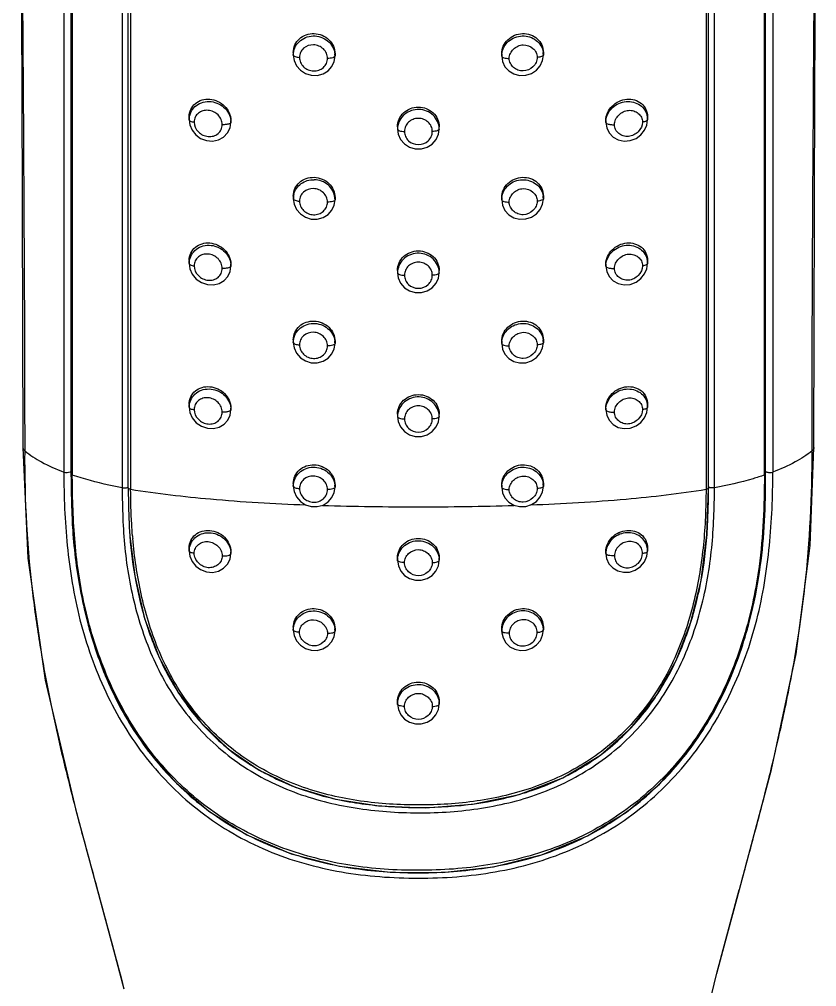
# Model space of a CAD drawing. Extents: x 300 to 2828, y 64 to 1916.
# Drawn here: x 1766.9 to 1824.3, y 1011.4 to 1080.9 of the extents above; entities that cross this region are included whole.
import ezdxf

# ---------------------------------------------------------------- set-up
doc = ezdxf.new("R2010")
doc.units = 0
doc.header["$LTSCALE"] = 10
doc.header["$MEASUREMENT"] = 0
doc.layers.add('DEF_LAYER_ASSEM_MEMBER', color=7, linetype='CONTINUOUS')

msp = doc.modelspace()

# ---------------------------------------------------------------- linework, layer by layer
at = {"layer": 'DEF_LAYER_ASSEM_MEMBER', "color": 7, "linetype": 'Continuous'}
for p, q in [((1770.641, 1048.031), (1770.641, 1132.409)), ((1820.641, 1048.122), (1820.641, 1132.193)), ((1774.759, 1047.203), (1774.759, 1129.128)), ((1774.316, 1127.71), (1774.315, 1047.239)), ((1770.729, 1119.593), (1770.729, 1048.153)), ((1820.553, 1048.153), (1820.553, 1119.593)), ((1816.524, 1047.175), (1816.524, 1118.664)), ((1816.968, 1047.239), (1816.967, 1118.679)), ((1786.641, 1078.563), (1786.641, 1078.372)), ((1789.641, 1078.458), (1789.641, 1078.302)), ((1801.641, 1078.295), (1801.641, 1078.458)), ((1804.641, 1078.563), (1804.641, 1078.372)), ((1779.141, 1073.926), (1779.141, 1073.712)), ((1812.141, 1073.926), (1812.141, 1073.712)), ((1779.139, 1073.712), (1779.139, 1073.712)), ((1779.139, 1073.712), (1779.192, 1073.339)), ((1782.141, 1073.657), (1782.141, 1073.53)), ((1794.141, 1073.217), (1794.141, 1073.044)), ((1797.141, 1073.037), (1797.141, 1073.217)), ((1809.141, 1073.521), (1809.141, 1073.657)), ((1812.09, 1073.338), (1812.143, 1073.712)), ((1812.143, 1073.712), (1812.143, 1073.712)), ((1786.641, 1068.223), (1786.641, 1068.032)), ((1804.641, 1068.223), (1804.641, 1068.032)), ((1789.641, 1068.118), (1789.641, 1067.962)), ((1801.641, 1067.955), (1801.641, 1068.118)), ((1779.139, 1063.372), (1779.139, 1063.372)), ((1779.139, 1063.372), (1779.195, 1062.989)), ((1779.141, 1063.586), (1779.141, 1063.372)), ((1782.141, 1063.317), (1782.141, 1063.191)), ((1809.141, 1063.182), (1809.141, 1063.317)), ((1812.09, 1062.998), (1812.143, 1063.372)), ((1812.141, 1063.586), (1812.141, 1063.372)), ((1812.143, 1063.372), (1812.143, 1063.372)), ((1794.141, 1062.877), (1794.141, 1062.704)), ((1797.141, 1062.697), (1797.141, 1062.877)), ((1786.641, 1057.883), (1786.641, 1057.693)), ((1789.641, 1057.778), (1789.641, 1057.622)), ((1801.641, 1057.616), (1801.641, 1057.778)), ((1804.641, 1057.883), (1804.641, 1057.693)), ((1779.139, 1053.032), (1779.139, 1053.032)), ((1779.139, 1053.032), (1779.195, 1052.649)), ((1779.141, 1053.246), (1779.141, 1053.032)), ((1782.141, 1052.978), (1782.141, 1052.851)), ((1809.141, 1052.842), (1809.141, 1052.978)), ((1812.09, 1052.658), (1812.143, 1053.032)), ((1812.141, 1053.246), (1812.141, 1053.032)), ((1812.143, 1053.032), (1812.143, 1053.032)), ((1794.141, 1052.537), (1794.141, 1052.364)), ((1797.141, 1052.357), (1797.141, 1052.537)), ((1767.172, 1050.127), (1767.172, 1050.126)), ((1823.841, 1043.085), (1824.111, 1050.127)), ((1824.111, 1050.127), (1824.111, 1050.126)), ((1770.642, 1048.226), (1770.642, 1048.153)), ((1770.642, 1048.153), (1770.643, 1048.03)), ((1770.731, 1048.034), (1770.73, 1048.153)), ((1820.553, 1048.153), (1820.553, 1048.125)), ((1820.641, 1048.153), (1820.641, 1048.224)), ((1820.641, 1048.122), (1820.641, 1048.153)), ((1786.641, 1047.543), (1786.641, 1047.353)), ((1789.641, 1047.439), (1789.641, 1047.283)), ((1801.641, 1047.276), (1801.641, 1047.439)), ((1804.641, 1047.543), (1804.641, 1047.353)), ((1774.76, 1047.225), (1774.76, 1047.203)), ((1774.76, 1047.203), (1774.76, 1047.127)), ((1816.419, 1043.847), (1816.524, 1047.175)), ((1816.523, 1047.225), (1816.523, 1047.176)), ((1816.524, 1047.126), (1816.524, 1047.175)), ((1815.998, 1040.568), (1816.419, 1043.847)), ((1774.869, 1043.775), (1775.224, 1040.902)), ((1779.139, 1042.692), (1779.139, 1042.692)), ((1779.139, 1042.692), (1779.192, 1042.32)), ((1779.141, 1042.906), (1779.141, 1042.692)), ((1782.141, 1042.638), (1782.141, 1042.511)), ((1809.141, 1042.511), (1809.141, 1042.638)), ((1812.088, 1042.311), (1812.143, 1042.692)), ((1812.141, 1042.906), (1812.141, 1042.692)), ((1812.143, 1042.692), (1812.143, 1042.692)), ((1794.141, 1042.197), (1794.141, 1042.024)), ((1797.141, 1042.197), (1797.141, 1042.024)), ((1786.641, 1037.203), (1786.641, 1037.013)), ((1789.641, 1037.099), (1789.641, 1036.943)), ((1801.641, 1036.943), (1801.641, 1037.099)), ((1801.641, 1036.943), (1801.647, 1036.815)), ((1804.641, 1037.203), (1804.641, 1037.013)), ((1794.141, 1031.857), (1794.141, 1031.684)), ((1797.141, 1031.857), (1797.141, 1031.684)), ((1817.719, 1014.535), (1818.751, 1018.337)), ((1818.752, 1018.337), (1818.753, 1018.341)), ((1773.702, 1014.012), (1774.432, 1011.206)), ((1817.133, 1012.309), (1817.719, 1014.535)), ((1816.928, 1011.533), (1817.129, 1012.311))]:
    msp.add_line(p, q, dxfattribs=at)
at = {"layer": 'DEF_LAYER_ASSEM_MEMBER', "color": 9, "linetype": 'Continuous'}
for p, q in [((1770.118, 1119.813), (1770.118, 1048.373)), ((1821.165, 1119.813), (1821.165, 1048.373)), ((1774.931, 1118.571), (1774.931, 1047.132)), ((1816.352, 1118.571), (1816.352, 1047.132)), ((1767.303, 1050.126), (1767.303, 1049.903)), ((1823.979, 1049.903), (1823.98, 1050.125)), ((1771.735, 1021.269), (1771.855, 1020.827)), ((1818.749, 1018.342), (1818.921, 1018.974)), ((1817.129, 1012.311), (1818.74, 1018.31)), ((1818.74, 1018.31), (1818.749, 1018.342)), ((1818.74, 1018.31), (1818.752, 1018.337))]:
    msp.add_line(p, q, dxfattribs=at)
at = {"layer": 'DEF_LAYER_ASSEM_MEMBER', "color": 7, "linetype": 'Continuous'}
for points in [[(1766.917, 1121.752), (1766.969, 1100.022), (1767.09, 1075.972), (1767.172, 1050.126)], [(1824.111, 1050.126), (1824.193, 1075.979), (1824.314, 1100.026)], [(1786.64, 1078.372), (1786.697, 1077.983), (1786.87, 1077.603), (1787.15, 1077.277), (1787.516, 1077.041), (1787.933, 1076.913), (1788.365, 1076.905), (1788.778, 1077.017), (1789.141, 1077.238), (1789.417, 1077.549), (1789.586, 1077.917), (1789.641, 1078.303)], [(1801.641, 1078.295), (1801.701, 1077.902), (1801.875, 1077.534), (1802.155, 1077.227), (1802.519, 1077.011), (1802.934, 1076.903), (1803.367, 1076.916), (1803.78, 1077.047), (1804.139, 1077.282), (1804.413, 1077.603), (1804.584, 1077.978), (1804.643, 1078.372)], [(1779.192, 1073.339), (1779.352, 1072.965), (1779.614, 1072.63), (1779.966, 1072.37), (1780.38, 1072.213), (1780.819, 1072.174), (1781.244, 1072.261), (1781.619, 1072.465), (1781.906, 1072.768), (1782.083, 1073.135), (1782.141, 1073.524)], [(1794.141, 1073.044), (1794.191, 1072.679), (1794.357, 1072.299), (1794.634, 1071.974), (1795, 1071.741), (1795.419, 1071.618), (1795.856, 1071.617), (1796.276, 1071.738), (1796.643, 1071.97), (1796.922, 1072.293), (1797.09, 1072.67), (1797.141, 1073.037)], [(1809.141, 1073.521), (1809.199, 1073.137), (1809.373, 1072.773), (1809.658, 1072.47), (1810.031, 1072.264), (1810.457, 1072.175), (1810.898, 1072.212), (1811.313, 1072.368), (1811.667, 1072.627), (1811.929, 1072.964), (1812.09, 1073.338)], [(1786.64, 1068.032), (1786.697, 1067.643), (1786.87, 1067.264), (1787.15, 1066.937), (1787.516, 1066.701), (1787.933, 1066.573), (1788.365, 1066.565), (1788.778, 1066.677), (1789.141, 1066.898), (1789.417, 1067.21), (1789.586, 1067.577), (1789.641, 1067.963)], [(1801.641, 1067.955), (1801.701, 1067.562), (1801.875, 1067.194), (1802.155, 1066.887), (1802.519, 1066.671), (1802.934, 1066.563), (1803.367, 1066.576), (1803.78, 1066.707), (1804.139, 1066.942), (1804.413, 1067.263), (1804.584, 1067.638), (1804.643, 1068.032)], [(1779.195, 1062.989), (1779.366, 1062.602), (1779.647, 1062.258), (1780.021, 1062.001), (1780.451, 1061.858), (1780.891, 1061.84), (1781.302, 1061.944), (1781.655, 1062.154), (1781.922, 1062.451), (1782.086, 1062.805), (1782.141, 1063.184)], [(1794.141, 1062.704), (1794.191, 1062.339), (1794.357, 1061.96), (1794.634, 1061.635), (1795, 1061.401), (1795.419, 1061.278), (1795.856, 1061.277), (1796.276, 1061.398), (1796.643, 1061.63), (1796.922, 1061.953), (1797.09, 1062.33), (1797.141, 1062.697)], [(1809.141, 1063.182), (1809.199, 1062.797), (1809.373, 1062.433), (1809.658, 1062.13), (1810.031, 1061.924), (1810.457, 1061.835), (1810.898, 1061.872), (1811.313, 1062.028), (1811.667, 1062.288), (1811.929, 1062.624), (1812.09, 1062.998)], [(1786.64, 1057.692), (1786.697, 1057.303), (1786.87, 1056.924), (1787.15, 1056.597), (1787.516, 1056.361), (1787.933, 1056.233), (1788.365, 1056.225), (1788.778, 1056.337), (1789.141, 1056.558), (1789.417, 1056.87), (1789.586, 1057.237), (1789.641, 1057.623)], [(1801.641, 1057.616), (1801.701, 1057.222), (1801.875, 1056.854), (1802.155, 1056.547), (1802.519, 1056.331), (1802.934, 1056.223), (1803.367, 1056.236), (1803.78, 1056.368), (1804.139, 1056.603), (1804.413, 1056.923), (1804.584, 1057.298), (1804.643, 1057.692)], [(1779.195, 1052.649), (1779.366, 1052.262), (1779.647, 1051.918), (1780.021, 1051.661), (1780.451, 1051.519), (1780.891, 1051.5), (1781.302, 1051.604), (1781.655, 1051.814), (1781.922, 1052.112), (1782.086, 1052.465), (1782.141, 1052.844)], [(1794.141, 1052.364), (1794.191, 1051.999), (1794.357, 1051.62), (1794.634, 1051.295), (1795, 1051.061), (1795.419, 1050.938), (1795.856, 1050.937), (1796.276, 1051.058), (1796.643, 1051.29), (1796.922, 1051.613), (1797.09, 1051.99), (1797.141, 1052.357)], [(1809.141, 1052.842), (1809.199, 1052.458), (1809.373, 1052.093), (1809.658, 1051.79), (1810.031, 1051.584), (1810.457, 1051.495), (1810.898, 1051.532), (1811.313, 1051.688), (1811.667, 1051.948), (1811.929, 1052.284), (1812.09, 1052.658)], [(1767.172, 1050.127), (1767.521, 1042.178), (1768.787, 1033.409), (1770.979, 1024.06), (1773.702, 1014.012)], [(1770.642, 1048.226), (1770.731, 1044.603), (1771.123, 1040.909), (1771.875, 1037.359), (1772.987, 1034.024), (1774.438, 1030.988), (1776.198, 1028.295), (1778.223, 1025.981), (1780.56, 1023.98), (1783.304, 1022.272), (1786.493, 1020.917), (1789.963, 1020.017), (1793.611, 1019.582), (1797.348, 1019.565), (1801.039, 1019.972), (1804.586, 1020.852), (1807.819, 1022.191), (1810.625, 1023.909), (1813, 1025.92), (1815.045, 1028.242), (1816.821, 1030.945), (1818.28, 1033.983), (1819.398, 1037.323)], [(1786.64, 1047.353), (1786.697, 1046.963), (1786.87, 1046.584), (1787.15, 1046.257), (1787.516, 1046.021), (1787.933, 1045.894), (1788.365, 1045.885), (1788.778, 1045.997), (1789.141, 1046.218), (1789.417, 1046.53), (1789.586, 1046.898), (1789.641, 1047.283)], [(1801.641, 1047.276), (1801.701, 1046.883), (1801.875, 1046.514), (1802.155, 1046.207), (1802.519, 1045.991), (1802.934, 1045.883), (1803.367, 1045.896), (1803.78, 1046.028), (1804.139, 1046.263), (1804.413, 1046.583), (1804.584, 1046.958), (1804.643, 1047.353)], [(1779.192, 1042.32), (1779.352, 1041.947), (1779.613, 1041.611), (1779.965, 1041.351), (1780.379, 1041.194), (1780.818, 1041.155), (1781.245, 1041.242), (1781.62, 1041.446), (1781.907, 1041.75), (1782.083, 1042.116), (1782.141, 1042.505)], [(1809.141, 1042.511), (1809.191, 1042.145), (1809.356, 1041.779), (1809.632, 1041.47), (1809.996, 1041.258), (1810.409, 1041.159), (1810.84, 1041.18), (1811.258, 1041.32), (1811.629, 1041.571), (1811.913, 1041.917), (1812.088, 1042.311)], [(1818.753, 1018.341), (1821.054, 1026.974), (1822.842, 1035.284), (1823.841, 1043.085)], [(1794.14, 1042.024), (1794.201, 1041.623), (1794.377, 1041.249), (1794.654, 1040.938), (1795.014, 1040.715), (1795.425, 1040.597), (1795.855, 1040.597), (1796.267, 1040.715), (1796.628, 1040.937), (1796.906, 1041.249), (1797.081, 1041.62), (1797.141, 1042.019)], [(1819.398, 1037.323), (1820.153, 1040.872), (1820.256, 1041.564)], [(1775.224, 1040.902), (1775.938, 1037.848), (1776.987, 1035.026), (1778.364, 1032.487), (1780.026, 1030.299), (1781.949, 1028.462), (1784.173, 1026.932), (1786.768, 1025.704), (1789.676, 1024.835), (1792.815, 1024.349), (1796.134, 1024.228), (1799.538, 1024.471), (1802.91, 1025.169), (1806.043, 1026.368), (1808.755, 1028.01), (1810.984, 1029.999), (1812.79, 1032.288), (1814.197, 1034.81), (1815.259, 1037.569), (1815.998, 1040.568)], [(1786.64, 1037.013), (1786.7, 1036.614), (1786.873, 1036.238), (1787.148, 1035.92), (1787.507, 1035.686), (1787.92, 1035.556), (1788.351, 1035.543), (1788.766, 1035.652), (1789.129, 1035.868), (1789.407, 1036.175), (1789.582, 1036.542), (1789.641, 1036.937)], [(1801.647, 1036.815), (1801.738, 1036.437), (1801.938, 1036.088), (1802.234, 1035.808), (1802.596, 1035.621), (1802.995, 1035.537), (1803.407, 1035.564), (1803.805, 1035.7), (1804.157, 1035.938), (1804.425, 1036.264), (1804.589, 1036.636), (1804.643, 1037.013)], [(1794.14, 1031.684), (1794.201, 1031.283), (1794.377, 1030.91), (1794.654, 1030.598), (1795.014, 1030.375), (1795.425, 1030.257), (1795.855, 1030.257), (1796.267, 1030.375), (1796.628, 1030.598), (1796.906, 1030.909), (1797.081, 1031.281), (1797.141, 1031.679)], [(1812.836, 976.627), (1812.902, 984.039), (1813.367, 991.652), (1814.369, 999.468), (1815.931, 1007.419), (1816.928, 1011.533)]]:
    msp.add_lwpolyline(points, dxfattribs=at)
at = {"layer": 'DEF_LAYER_ASSEM_MEMBER', "color": 9, "linetype": 'Continuous'}
for centre, radius, start, end in [((1788.311, 1078.302), 1.33, 0.01786, 6.65614), ((1802.97, 1078.302), 1.329, 173.33994, 179.98175), ((1803.322, 1078.372), 1.319, 0.01452, 8.22084), ((1810.835, 1073.712), 1.307, 0.00543, 9.35968), ((1780.807, 1073.53), 1.335, 0.0173, 5.37379), ((1795.815, 1073.043), 1.326, 0.01713, 7.42141), ((1810.473, 1073.53), 1.331, 174.6161, 179.9833), ((1787.959, 1068.032), 1.317, 166.37358, 179.98719), ((1803.322, 1068.032), 1.319, 0.01452, 8.22084), ((1788.31, 1067.962), 1.332, 0.01654, 6.6664), ((1802.97, 1067.962), 1.329, 173.33994, 179.98175), ((1780.807, 1063.19), 1.335, 0.0173, 5.37379), ((1810.473, 1063.19), 1.331, 174.6161, 179.9833), ((1810.835, 1063.372), 1.307, 0.00543, 9.35968), ((1795.815, 1062.704), 1.326, 0.01713, 7.42141), ((1788.311, 1057.622), 1.33, 0.01786, 6.65614), ((1802.97, 1057.622), 1.329, 173.33994, 179.98175), ((1803.322, 1057.692), 1.319, 0.01452, 8.22084), ((1780.807, 1052.85), 1.335, 0.0173, 5.37379), ((1810.473, 1052.85), 1.331, 174.6161, 179.9833), ((1810.835, 1053.032), 1.307, 0.00543, 9.35968), ((1795.815, 1052.364), 1.326, 0.01713, 7.42141), ((1849.352, 1049.325), 82.052, 179.59579, 187.05046), ((1741.084, 1049.379), 82.898, 353.61403, 0.36251), ((1788.311, 1047.282), 1.33, 0.01786, 6.65614), ((1802.97, 1047.282), 1.329, 173.33994, 179.98175), ((1803.322, 1047.352), 1.319, 0.01452, 8.22084), ((1780.81, 1042.51), 1.331, 0.0167, 5.38881), ((1810.474, 1042.51), 1.332, 174.59981, 179.98373), ((1795.816, 1042.024), 1.325, 0.0172, 7.42371), ((1737.171, 1049.796), 86.833, 351.70239, 353.62761), ((1855.995, 1050.145), 88.745, 187.04994, 189.54414), ((1788.313, 1036.942), 1.329, 0.01825, 6.66024), ((1802.972, 1036.942), 1.331, 173.34009, 179.98254), ((1803.324, 1037.012), 1.317, 0.01634, 14.57624), ((1733.361, 1050.361), 90.685, 349.39449, 351.69657), ((1868.743, 1052.314), 101.676, 189.55813, 191.76867), ((1795.816, 1031.684), 1.325, 0.0172, 7.42371), ((1650.435, 1068.888), 175.668, 345.81481, 346.44047), ((2053.735, 1098.068), 292.271, 194.56997, 195.23441)]:
    msp.add_arc(centre, radius, start, end, dxfattribs=at)
at = {"layer": 'DEF_LAYER_ASSEM_MEMBER', "color": 7, "linetype": 'Continuous'}
for centre, radius, start, end in [((1873.344, 1048.299), 102.702, 180.15013, 180.39664), ((1804.156, 1045.938), 29.366, 184.2251, 190.68255), ((1810.108, 1046.635), 35.157, 184.64593, 184.95336), ((1786.117, 1046.273), 34.463, 346.47046, 352.14769)]:
    msp.add_arc(centre, radius, start, end, dxfattribs=at)
at = {"layer": 'DEF_LAYER_ASSEM_MEMBER', "color": 9, "linetype": 'Continuous'}
for points, start_tangent, end_tangent in [([(1766.972, 1121.641), (1767.125, 1085.886), (1767.303, 1050.126)], (-0.00001, -1), (0.000769, -1)), ([(1823.98, 1050.125), (1824.157, 1085.886), (1824.311, 1121.641)], (0.00077, 1), (-0.00001, 1)), ([(1786.641, 1078.372), (1786.748, 1078.89), (1787.052, 1079.329), (1787.511, 1079.628), (1788.059, 1079.744), (1788.618, 1079.661), (1789.111, 1079.39), (1789.466, 1078.968), (1789.632, 1078.456)], (0, 1), (0.115698, -0.993284)), ([(1801.65, 1078.456), (1801.805, 1078.946), (1802.134, 1079.357), (1803.123, 1079.744), (1804.121, 1079.426), (1804.46, 1079.04), (1804.628, 1078.561)], (0.115759, 0.993277), (0.14292, -0.989734)), ([(1789.098, 1078.132), (1789.021, 1078.496), (1788.801, 1078.808), (1788.473, 1079.021), (1788.09, 1079.105), (1787.38, 1078.858), (1787.16, 1078.561), (1787.081, 1078.203)], (-0.009948, 0.999951), (-0.013324, -0.999911)), ([(1786.64, 1078.372), (1786.766, 1078.259), (1786.909, 1078.221), (1787.081, 1078.203)], (0.000004, -1), (0.999166, -0.040834)), ([(1787.081, 1078.203), (1787.16, 1077.838), (1787.38, 1077.524), (1787.706, 1077.31), (1788.09, 1077.224), (1788.473, 1077.283), (1788.801, 1077.474), (1789.021, 1077.773), (1789.098, 1078.132)], (0.013279, -0.999912), (0.009787, 0.999952)), ([(1789.641, 1078.302), (1789.599, 1078.234), (1789.479, 1078.177), (1789.303, 1078.141), (1789.098, 1078.132)], (0, -1), (-0.999567, 0.029429)), ([(1801.641, 1078.302), (1801.684, 1078.234), (1801.803, 1078.177), (1801.98, 1078.141), (1802.184, 1078.132)], (0, -1), (0.999567, 0.029429)), ([(1804.643, 1078.372), (1804.516, 1078.259), (1804.374, 1078.221), (1804.202, 1078.203)], (-0.000002, -1), (-0.999166, -0.040834)), ([(1779.141, 1073.712), (1779.251, 1074.23), (1779.56, 1074.658), (1780.024, 1074.937), (1780.574, 1075.029), (1781.134, 1074.92), (1781.625, 1074.625), (1781.977, 1074.183), (1782.136, 1073.655)], (0, 1), (0.093403, -0.995628)), ([(1797.13, 1073.215), (1796.958, 1073.719), (1796.601, 1074.128), (1795.55, 1074.451), (1794.549, 1074.01), (1794.247, 1073.564), (1794.141, 1073.044)], (-0.129004, 0.991644), (0, -1)), ([(1809.147, 1073.655), (1809.293, 1074.157), (1809.616, 1074.585), (1810.07, 1074.886), (1810.596, 1075.023), (1811.127, 1074.98), (1811.597, 1074.763), (1811.945, 1074.395), (1812.124, 1073.924)], (0.09359, 0.995611), (0.162807, -0.986658)), ([(1781.526, 1073.364), (1781.445, 1073.738), (1781.22, 1074.063), (1780.891, 1074.289), (1780.511, 1074.391), (1780.131, 1074.358), (1779.805, 1074.19), (1779.582, 1073.906), (1779.499, 1073.548)], (-0.005119, 0.999987), (-0.009536, -0.999955)), ([(1796.647, 1072.873), (1796.57, 1073.234), (1796.352, 1073.538), (1796.025, 1073.74), (1795.641, 1073.812), (1795.258, 1073.74), (1794.931, 1073.538), (1794.713, 1073.233), (1794.635, 1072.873)], (-0.008394, 0.999965), (-0.015147, -0.999885)), ([(1779.139, 1073.712), (1779.239, 1073.609), (1779.355, 1073.572), (1779.499, 1073.548)], (-0.000051, -1), (0.994976, -0.100112)), ([(1779.499, 1073.548), (1779.805, 1072.845), (1780.131, 1072.615), (1780.511, 1072.512), (1780.891, 1072.546), (1781.22, 1072.717), (1781.445, 1073.004), (1781.526, 1073.364)], (0.009606, -0.999954), (0.005166, 0.999987)), ([(1782.023, 1073.42), (1781.798, 1073.368), (1781.526, 1073.364)], (-0.927687, -0.37336), (-0.996727, 0.08084)), ([(1782.141, 1073.53), (1782.134, 1073.501), (1782.023, 1073.42)], (0, -1), (-0.927687, -0.37336)), ([(1794.141, 1073.044), (1794.178, 1072.979), (1794.285, 1072.924), (1794.445, 1072.887), (1794.635, 1072.873)], (0.000045, -1), (0.999992, -0.003959)), ([(1797.141, 1073.044), (1797.104, 1072.979), (1796.997, 1072.924), (1796.837, 1072.887), (1796.647, 1072.873)], (0, -1), (-0.999992, -0.003931)), ([(1809.141, 1073.53), (1809.149, 1073.501), (1809.26, 1073.42)], (0, -1), (0.927687, -0.37336)), ([(1809.26, 1073.42), (1809.485, 1073.368), (1809.757, 1073.364)], (0.927687, -0.37336), (0.996727, 0.08084)), ([(1812.143, 1073.712), (1812.043, 1073.609), (1811.928, 1073.572), (1811.784, 1073.548)], (0.000061, -1), (-0.994976, -0.100112)), ([(1794.635, 1072.873), (1794.713, 1072.512), (1794.931, 1072.206), (1795.641, 1071.931), (1796.352, 1072.207), (1796.57, 1072.512), (1796.647, 1072.873)], (0.015156, -0.999885), (0.008362, 0.999965)), ([(1786.678, 1068.342), (1786.871, 1068.774), (1787.206, 1069.118), (1787.646, 1069.337), (1788.141, 1069.404)], (0.236194, 0.971706), (0.999728, -0.023307)), ([(1789.632, 1068.117), (1789.475, 1068.611), (1789.142, 1069.023), (1788.677, 1069.3), (1788.141, 1069.404)], (-0.115899, 0.993261), (-0.999732, 0.023152)), ([(1801.65, 1068.116), (1801.805, 1068.607), (1802.134, 1069.017), (1803.123, 1069.404), (1804.121, 1069.086), (1804.46, 1068.7), (1804.628, 1068.221)], (0.115759, 0.993277), (0.14292, -0.989734)), ([(1789.098, 1067.792), (1789.021, 1068.157), (1788.801, 1068.468), (1788.473, 1068.681), (1788.09, 1068.765), (1787.38, 1068.518), (1787.16, 1068.221), (1787.081, 1067.863)], (-0.009948, 0.999951), (-0.013324, -0.999911)), ([(1786.64, 1068.032), (1786.766, 1067.919), (1786.909, 1067.881), (1787.081, 1067.863)], (0.000004, -1), (0.999166, -0.040834)), ([(1787.081, 1067.863), (1787.16, 1067.498), (1787.38, 1067.184), (1787.706, 1066.97), (1788.09, 1066.884), (1788.473, 1066.943), (1788.801, 1067.134), (1789.021, 1067.433), (1789.098, 1067.792)], (0.013279, -0.999912), (0.009787, 0.999952)), ([(1789.641, 1067.962), (1789.599, 1067.894), (1789.479, 1067.837), (1789.303, 1067.801), (1789.098, 1067.792)], (0, -1), (-0.999567, 0.029429)), ([(1801.641, 1067.962), (1801.684, 1067.894), (1801.803, 1067.837), (1801.98, 1067.801), (1802.184, 1067.792)], (0, -1), (0.999567, 0.029429)), ([(1804.643, 1068.032), (1804.516, 1067.919), (1804.374, 1067.881), (1804.202, 1067.863)], (-0.000002, -1), (-0.999166, -0.040834)), ([(1779.141, 1063.372), (1779.251, 1063.89), (1779.56, 1064.318), (1780.024, 1064.597), (1780.574, 1064.689), (1781.134, 1064.58), (1781.625, 1064.285), (1781.977, 1063.843), (1782.136, 1063.315)], (0, 1), (0.093403, -0.995628)), ([(1809.147, 1063.315), (1809.293, 1063.817), (1809.616, 1064.245), (1810.07, 1064.546), (1810.596, 1064.683), (1811.127, 1064.64), (1811.597, 1064.423), (1811.945, 1064.056), (1812.124, 1063.584)], (0.09359, 0.995611), (0.162807, -0.986658)), ([(1781.526, 1063.025), (1781.445, 1063.398), (1781.22, 1063.723), (1780.891, 1063.949), (1780.511, 1064.051), (1780.131, 1064.018), (1779.805, 1063.85), (1779.582, 1063.566), (1779.499, 1063.208)], (-0.005119, 0.999987), (-0.009536, -0.999955)), ([(1797.13, 1062.875), (1796.958, 1063.379), (1796.601, 1063.788), (1795.55, 1064.111), (1794.549, 1063.67), (1794.247, 1063.224), (1794.141, 1062.704)], (-0.129004, 0.991644), (0, -1)), ([(1779.139, 1063.372), (1779.239, 1063.27), (1779.355, 1063.232), (1779.499, 1063.208)], (-0.000044, -1), (0.994976, -0.100112)), ([(1796.647, 1062.533), (1796.57, 1062.894), (1796.352, 1063.198), (1796.025, 1063.4), (1795.641, 1063.472), (1795.258, 1063.4), (1794.931, 1063.198), (1794.713, 1062.894), (1794.635, 1062.533)], (-0.008394, 0.999965), (-0.015147, -0.999885)), ([(1812.143, 1063.372), (1812.043, 1063.27), (1811.928, 1063.232), (1811.784, 1063.208)], (0.000061, -1), (-0.994976, -0.100112)), ([(1779.499, 1063.208), (1779.805, 1062.505), (1780.131, 1062.275), (1780.511, 1062.172), (1780.891, 1062.206), (1781.22, 1062.377), (1781.445, 1062.664), (1781.526, 1063.025)], (0.009606, -0.999954), (0.005166, 0.999987)), ([(1782.023, 1063.08), (1781.798, 1063.028), (1781.526, 1063.025)], (-0.927687, -0.37336), (-0.996727, 0.08084)), ([(1782.141, 1063.191), (1782.134, 1063.161), (1782.023, 1063.08)], (0, -1), (-0.927687, -0.37336)), ([(1794.141, 1062.704), (1794.178, 1062.639), (1794.285, 1062.584), (1794.445, 1062.547), (1794.635, 1062.533)], (0.000045, -1), (0.999992, -0.003959)), ([(1797.141, 1062.704), (1797.104, 1062.639), (1796.997, 1062.584), (1796.837, 1062.547), (1796.647, 1062.533)], (0, -1), (-0.999992, -0.003931)), ([(1809.141, 1063.191), (1809.149, 1063.161), (1809.26, 1063.08)], (0, -1), (0.927687, -0.37336)), ([(1809.26, 1063.08), (1809.485, 1063.028), (1809.757, 1063.025)], (0.927687, -0.37336), (0.996727, 0.08084)), ([(1794.635, 1062.533), (1794.713, 1062.173), (1794.931, 1061.867), (1795.641, 1061.591), (1796.352, 1061.867), (1796.57, 1062.172), (1796.647, 1062.533)], (0.015156, -0.999885), (0.008362, 0.999965)), ([(1786.641, 1057.693), (1786.748, 1058.211), (1787.052, 1058.649), (1787.511, 1058.948), (1788.059, 1059.064), (1788.618, 1058.981), (1789.111, 1058.71), (1789.466, 1058.289), (1789.632, 1057.776)], (0, 1), (0.115698, -0.993284)), ([(1789.098, 1057.452), (1789.021, 1057.817), (1788.801, 1058.129), (1788.473, 1058.341), (1788.09, 1058.425), (1787.38, 1058.178), (1787.16, 1057.881), (1787.081, 1057.523)], (-0.009948, 0.999951), (-0.013324, -0.999911)), ([(1801.65, 1057.776), (1801.805, 1058.267), (1802.134, 1058.677), (1803.123, 1059.064), (1804.121, 1058.747), (1804.46, 1058.36), (1804.628, 1057.881)], (0.115759, 0.993277), (0.14292, -0.989734)), ([(1786.64, 1057.692), (1786.766, 1057.579), (1786.909, 1057.541), (1787.081, 1057.523)], (0.000004, -1), (0.999166, -0.040834)), ([(1787.081, 1057.523), (1787.16, 1057.158), (1787.38, 1056.844), (1787.706, 1056.63), (1788.09, 1056.545), (1788.473, 1056.603), (1788.801, 1056.794), (1789.021, 1057.093), (1789.098, 1057.452)], (0.013279, -0.999912), (0.009787, 0.999952)), ([(1789.641, 1057.622), (1789.599, 1057.554), (1789.479, 1057.497), (1789.303, 1057.461), (1789.098, 1057.452)], (0, -1), (-0.999567, 0.029429)), ([(1801.641, 1057.622), (1801.684, 1057.554), (1801.803, 1057.497), (1801.98, 1057.461), (1802.184, 1057.452)], (0, -1), (0.999567, 0.029429)), ([(1804.643, 1057.692), (1804.516, 1057.579), (1804.374, 1057.541), (1804.202, 1057.523)], (-0.000002, -1), (-0.999166, -0.040834)), ([(1779.141, 1053.032), (1779.251, 1053.55), (1779.56, 1053.978), (1780.024, 1054.257), (1780.574, 1054.349), (1781.134, 1054.24), (1781.625, 1053.945), (1781.977, 1053.503), (1782.136, 1052.975)], (0, 1), (0.093403, -0.995628)), ([(1809.147, 1052.975), (1809.293, 1053.477), (1809.616, 1053.905), (1810.07, 1054.206), (1810.596, 1054.343), (1811.127, 1054.3), (1811.597, 1054.083), (1811.945, 1053.716), (1812.124, 1053.244)], (0.09359, 0.995611), (0.162807, -0.986658)), ([(1781.526, 1052.685), (1781.445, 1053.058), (1781.22, 1053.383), (1780.891, 1053.61), (1780.511, 1053.712), (1780.131, 1053.678), (1779.805, 1053.51), (1779.582, 1053.226), (1779.499, 1052.868)], (-0.005119, 0.999987), (-0.009536, -0.999955)), ([(1797.13, 1052.535), (1796.958, 1053.039), (1796.601, 1053.448), (1795.55, 1053.771), (1794.549, 1053.33), (1794.247, 1052.884), (1794.141, 1052.364)], (-0.129004, 0.991644), (0, -1)), ([(1779.139, 1053.032), (1779.239, 1052.93), (1779.355, 1052.892), (1779.499, 1052.868)], (-0.000044, -1), (0.994976, -0.100112)), ([(1779.499, 1052.868), (1779.805, 1052.166), (1780.131, 1051.935), (1780.511, 1051.832), (1780.891, 1051.866), (1781.22, 1052.037), (1781.445, 1052.324), (1781.526, 1052.685)], (0.009606, -0.999954), (0.005166, 0.999987)), ([(1782.141, 1052.851), (1782.134, 1052.821), (1782.023, 1052.74)], (0, -1), (-0.927687, -0.37336)), ([(1796.647, 1052.193), (1796.57, 1052.554), (1796.352, 1052.858), (1796.025, 1053.06), (1795.641, 1053.132), (1795.258, 1053.06), (1794.931, 1052.858), (1794.713, 1052.554), (1794.635, 1052.193)], (-0.008394, 0.999965), (-0.015147, -0.999885)), ([(1809.141, 1052.851), (1809.149, 1052.821), (1809.26, 1052.74)], (0, -1), (0.927687, -0.37336)), ([(1812.143, 1053.032), (1812.043, 1052.93), (1811.928, 1052.892), (1811.784, 1052.868)], (0.000061, -1), (-0.994976, -0.100112)), ([(1782.023, 1052.74), (1781.798, 1052.689), (1781.526, 1052.685)], (-0.927687, -0.37336), (-0.996727, 0.08084)), ([(1794.141, 1052.364), (1794.178, 1052.299), (1794.285, 1052.244), (1794.445, 1052.207), (1794.635, 1052.193)], (0.000045, -1), (0.999992, -0.003959)), ([(1794.635, 1052.193), (1794.713, 1051.833), (1794.931, 1051.527), (1795.641, 1051.251), (1796.352, 1051.527), (1796.57, 1051.833), (1796.647, 1052.193)], (0.015156, -0.999885), (0.008362, 0.999965)), ([(1797.141, 1052.364), (1797.104, 1052.299), (1796.997, 1052.244), (1796.837, 1052.207), (1796.647, 1052.193)], (0, -1), (-0.999992, -0.003931)), ([(1809.26, 1052.74), (1809.485, 1052.689), (1809.757, 1052.685)], (0.927687, -0.37336), (0.996727, 0.08084)), ([(1767.172, 1050.126), (1767.181, 1050.066), (1767.303, 1049.903)], (0.000358, -1), (0.771194, -0.6366)), ([(1824.111, 1050.126), (1824.102, 1050.066), (1823.981, 1049.904)], (-0.000888, -1), (-0.77206, -0.635549)), ([(1767.303, 1049.903), (1768.521, 1049.098), (1770.118, 1048.373)], (0.771155, -0.636648), (0.934407, -0.356207)), ([(1823.98, 1049.904), (1822.762, 1049.098), (1821.165, 1048.374)], (-0.771145, -0.636659), (-0.93438, -0.356277)), ([(1786.641, 1047.353), (1786.748, 1047.871), (1787.052, 1048.31), (1787.511, 1048.608), (1788.059, 1048.724), (1788.618, 1048.641), (1789.111, 1048.37), (1789.466, 1047.949), (1789.632, 1047.436)], (0, 1), (0.115698, -0.993284)), ([(1801.65, 1047.436), (1801.805, 1047.927), (1802.134, 1048.337), (1803.123, 1048.724), (1804.121, 1048.407), (1804.46, 1048.02), (1804.628, 1047.541)], (0.115759, 0.993277), (0.14292, -0.989734)), ([(1770.118, 1048.373), (1770.351, 1048.343), (1770.577, 1048.381)], (0.944064, -0.329761), (0.923109, 0.384539)), ([(1770.577, 1048.381), (1770.617, 1048.402)], (0.923109, 0.384539), (0.797726, 0.603019)), ([(1770.641, 1048.226), (1770.645, 1048.209), (1770.701, 1048.165)], (0, -1), (0.908394, -0.418114)), ([(1770.701, 1048.165), (1770.729, 1048.153)], (0.908394, -0.418114), (0.945549, -0.325479)), ([(1774.316, 1047.239), (1773.351, 1047.435), (1770.729, 1048.153)], (-0.983116, 0.182983), (-0.946655, 0.322249)), ([(1789.098, 1047.113), (1789.021, 1047.477), (1788.801, 1047.789), (1788.473, 1048.001), (1788.09, 1048.085), (1787.38, 1047.838), (1787.16, 1047.542), (1787.081, 1047.183)], (-0.009948, 0.999951), (-0.013324, -0.999911)), ([(1820.553, 1048.153), (1819.731, 1047.893), (1816.968, 1047.239)], (-0.94657, -0.322499), (-0.983166, -0.182715)), ([(1820.553, 1048.153), (1820.58, 1048.163), (1820.632, 1048.199)], (0.947002, 0.321229), (0.615035, 0.7885)), ([(1820.632, 1048.199), (1820.641, 1048.224)], (0.615035, 0.7885), (0, 1)), ([(1820.641, 1048.438), (1820.645, 1048.421), (1820.734, 1048.369)], (0.001664, -0.999999), (0.955096, -0.296296)), ([(1820.734, 1048.369), (1820.974, 1048.342), (1821.164, 1048.373)], (0.955096, -0.296296), (0.941463, 0.337115)), ([(1774.459, 1047.227), (1774.625, 1047.244), (1774.735, 1047.289)], (0.999992, 0.004061), (0.787016, 0.616933)), ([(1774.735, 1047.289), (1774.756, 1047.314)], (0.787016, 0.616933), (0.412818, 0.910814)), ([(1786.64, 1047.353), (1786.766, 1047.239), (1786.909, 1047.201), (1787.081, 1047.183)], (0.000004, -1), (0.999166, -0.040834)), ([(1789.641, 1047.283), (1789.599, 1047.214), (1789.479, 1047.157), (1789.303, 1047.121), (1789.098, 1047.113)], (0, -1), (-0.999567, 0.029429)), ([(1801.641, 1047.283), (1801.684, 1047.214), (1801.803, 1047.157), (1801.98, 1047.121), (1802.184, 1047.113)], (0, -1), (0.999567, 0.029429)), ([(1804.643, 1047.353), (1804.516, 1047.239), (1804.374, 1047.201), (1804.202, 1047.183)], (-0.000002, -1), (-0.999166, -0.040834)), ([(1816.968, 1047.239), (1816.727, 1047.232), (1816.621, 1047.254), (1816.55, 1047.288)], (-0.983125, -0.182934), (-0.790097, 0.612982)), ([(1774.316, 1047.239), (1774.347, 1047.234), (1774.459, 1047.227)], (0.983727, -0.179668), (0.999992, 0.004061)), ([(1774.763, 1047.208), (1774.76, 1047.216), (1774.759, 1047.225)], (-0.436829, 0.899544), (0, 1)), ([(1774.931, 1047.132), (1774.82, 1047.163), (1774.763, 1047.208)], (-0.987312, 0.158791), (-0.436829, 0.899544)), ([(1774.931, 1047.132), (1780.681, 1046.434), (1787.53, 1046.013)], (0.987312, -0.158791), (0.999272, -0.038147)), ([(1787.081, 1047.183), (1787.16, 1046.818), (1787.38, 1046.504), (1787.706, 1046.29), (1788.09, 1046.205), (1788.473, 1046.263), (1788.801, 1046.454), (1789.021, 1046.753), (1789.098, 1047.113)], (0.013279, -0.999912), (0.009787, 0.999952)), ([(1803.736, 1046.013), (1810.595, 1046.433), (1816.352, 1047.132)], (0.999276, 0.038047), (0.987312, 0.158795)), ([(1816.444, 1047.155), (1816.352, 1047.132)], (-0.939688, -0.342033), (-0.987124, -0.159957)), ([(1816.503, 1047.187), (1816.492, 1047.179), (1816.444, 1047.155)], (-0.750056, -0.661375), (-0.939688, -0.342033)), ([(1816.524, 1047.225), (1816.512, 1047.197), (1816.503, 1047.187)], (-0.001879, -0.999998), (-0.750056, -0.661375)), ([(1788.734, 1045.971), (1795.638, 1045.869), (1802.546, 1045.971)], (0.999507, -0.031389), (0.999507, 0.031397)), ([(1779.141, 1042.692), (1779.251, 1043.213), (1779.561, 1043.642), (1780.025, 1043.92), (1780.574, 1044.009), (1781.134, 1043.899), (1781.625, 1043.604), (1781.977, 1043.162), (1782.136, 1042.635)], (0, 1), (0.093675, -0.995603)), ([(1812.095, 1043.034), (1811.879, 1043.468), (1811.513, 1043.796), (1811.043, 1043.979), (1810.525, 1043.995), (1809.59, 1043.54), (1809.286, 1043.121), (1809.147, 1042.636)], (-0.265962, 0.963984), (-0.093881, -0.995583)), ([(1794.141, 1042.024), (1794.247, 1042.544), (1794.549, 1042.989), (1795.55, 1043.43), (1796.601, 1043.107), (1796.958, 1042.699), (1797.13, 1042.195)], (0, 1), (0.129042, -0.991639)), ([(1811.784, 1042.528), (1811.701, 1042.886), (1811.478, 1043.17), (1811.152, 1043.338), (1810.772, 1043.372), (1810.392, 1043.27), (1810.063, 1043.043), (1809.837, 1042.719), (1809.757, 1042.345)], (-0.009624, 0.999954), (-0.00516, -0.999987)), ([(1779.499, 1042.528), (1779.355, 1042.552), (1779.239, 1042.59), (1779.139, 1042.692)], (-0.994976, 0.100112), (0.000058, 1)), ([(1781.526, 1042.345), (1781.951, 1042.377), (1782.091, 1042.436), (1782.141, 1042.511)], (0.996727, -0.08084), (0, 1)), ([(1809.757, 1042.345), (1809.332, 1042.377), (1809.191, 1042.436), (1809.141, 1042.511)], (-0.996727, -0.08084), (0, 1)), ([(1809.757, 1042.345), (1809.837, 1041.984), (1810.063, 1041.697), (1810.392, 1041.526), (1810.772, 1041.492), (1811.152, 1041.596), (1811.478, 1041.826), (1811.784, 1042.528)], (0.005123, -0.999987), (0.009516, 0.999955)), ([(1811.784, 1042.528), (1811.928, 1042.552), (1812.043, 1042.59), (1812.143, 1042.692)], (0.994976, 0.100112), (-0.00025, 1)), ([(1812.141, 1042.692), (1812.095, 1043.034)], (0, 1), (-0.265962, 0.963984)), ([(1794.635, 1041.854), (1794.445, 1041.867), (1794.285, 1041.904), (1794.178, 1041.959), (1794.14, 1042.024)], (-0.999992, 0.004046), (-0.000042, 1)), ([(1796.647, 1041.854), (1796.837, 1041.867), (1796.997, 1041.904), (1797.104, 1041.959), (1797.141, 1042.024)], (0.999992, 0.003931), (0, 1)), ([(1786.641, 1037.013), (1786.748, 1037.532), (1787.053, 1037.972), (1787.512, 1038.27), (1788.059, 1038.385), (1788.619, 1038.301), (1789.111, 1038.029), (1789.466, 1037.608), (1789.632, 1037.096)], (0, 1), (0.115762, -0.993277)), ([(1804.599, 1037.344), (1804.39, 1037.786), (1804.03, 1038.131), (1803.046, 1038.38), (1802.106, 1037.972), (1801.797, 1037.571), (1801.65, 1037.097)], (-0.252393, 0.967625), (-0.11577, -0.993276)), ([(1804.202, 1036.843), (1804.123, 1037.202), (1803.903, 1037.498), (1803.193, 1037.746), (1802.809, 1037.661), (1802.482, 1037.449), (1802.262, 1037.137), (1802.184, 1036.773)], (-0.013269, 0.999912), (-0.00976, -0.999952)), ([(1787.081, 1036.843), (1786.909, 1036.862), (1786.766, 1036.9), (1786.64, 1037.013)], (-0.999148, 0.04127), (0.000958, 1)), ([(1789.098, 1036.773), (1789.303, 1036.781), (1789.479, 1036.817), (1789.599, 1036.874), (1789.641, 1036.943)], (0.999567, -0.029429), (0, 1)), ([(1802.184, 1036.773), (1801.98, 1036.781), (1801.803, 1036.817), (1801.684, 1036.874), (1801.641, 1036.943)], (-0.999567, -0.029429), (0, 1)), ([(1802.184, 1036.773), (1802.262, 1036.413), (1802.482, 1036.115), (1802.809, 1035.923), (1803.193, 1035.865), (1803.576, 1035.95), (1803.903, 1036.164), (1804.123, 1036.479), (1804.202, 1036.843)], (0.009935, -0.999951), (0.013283, 0.999912)), ([(1804.202, 1036.843), (1804.374, 1036.862), (1804.516, 1036.899), (1804.643, 1037.013)], (0.999166, 0.040835), (0.000011, 1)), ([(1821.207, 1027.702), (1821.558, 1029.193), (1822.497, 1033.671)], (0.234255, 0.972175), (0.18386, 0.982952)), ([(1794.141, 1031.684), (1794.247, 1032.204), (1794.549, 1032.65), (1795.55, 1033.09), (1796.601, 1032.767), (1796.958, 1032.359), (1797.13, 1031.855)], (0, 1), (0.129042, -0.991639)), ([(1769.204, 1031.576), (1769.584, 1029.815), (1770.863, 1024.544)], (0.203398, -0.979096), (0.250726, -0.968058)), ([(1794.635, 1031.514), (1794.445, 1031.527), (1794.285, 1031.564), (1794.178, 1031.619), (1794.14, 1031.684)], (-0.999992, 0.004046), (-0.000042, 1)), ([(1796.647, 1031.514), (1796.837, 1031.527), (1796.997, 1031.564), (1797.104, 1031.619), (1797.141, 1031.684)], (0.999992, 0.003931), (0, 1)), ([(1818.921, 1018.974), (1819.391, 1020.695), (1820.747, 1025.84)], (0.263777, 0.964584), (0.244857, 0.969559)), ([(1771.855, 1020.827), (1772.499, 1018.471), (1774.399, 1011.352)], (0.262676, -0.964884), (0.246752, -0.969079))]:
    msp.add_spline(points, degree=3, dxfattribs=dict(at, start_tangent=start_tangent, end_tangent=end_tangent))
at = {"layer": 'DEF_LAYER_ASSEM_MEMBER', "color": 7, "linetype": 'Continuous'}
for points, start_tangent, end_tangent in [([(1786.641, 1078.563), (1786.756, 1079.098), (1787.082, 1079.542), (1787.568, 1079.828), (1788.14, 1079.914), (1788.713, 1079.789), (1789.2, 1079.469), (1789.527, 1079.002), (1789.641, 1078.458)], (0, 1), (0, -1)), ([(1801.641, 1078.458), (1801.756, 1079.002), (1802.082, 1079.469), (1802.569, 1079.789), (1803.143, 1079.914), (1803.715, 1079.828), (1804.201, 1079.542), (1804.527, 1079.098), (1804.641, 1078.563)], (0, 1), (0, -1)), ([(1802.184, 1078.132), (1802.267, 1078.492), (1802.492, 1078.798), (1802.813, 1079.014), (1803.192, 1079.105), (1803.891, 1078.846), (1804.116, 1078.556), (1804.202, 1078.203)], (-0.001034, 0.999999), (0.005815, -0.999983)), ([(1804.202, 1078.203), (1804.116, 1077.842), (1803.892, 1077.534), (1803.192, 1077.224), (1802.813, 1077.288), (1802.491, 1077.484), (1802.268, 1077.777), (1802.184, 1078.132)], (-0.006849, -0.999977), (-0.000313, 1)), ([(1779.141, 1073.926), (1779.259, 1074.461), (1779.588, 1074.884), (1780.071, 1075.138), (1780.636, 1075.191), (1781.204, 1075.039), (1781.692, 1074.699), (1782.024, 1074.214), (1782.141, 1073.657)], (0, 1), (0, -1)), ([(1809.141, 1073.657), (1809.259, 1074.214), (1809.591, 1074.699), (1810.079, 1075.039), (1810.647, 1075.191), (1811.211, 1075.138), (1811.695, 1074.884), (1812.024, 1074.461), (1812.141, 1073.926)], (0, 1), (0, -1)), ([(1794.141, 1073.217), (1794.256, 1073.756), (1794.581, 1074.212), (1795.067, 1074.516), (1795.641, 1074.622), (1796.215, 1074.516), (1796.702, 1074.212), (1797.027, 1073.756), (1797.141, 1073.217)], (0, 1), (0, -1)), ([(1809.757, 1073.364), (1809.842, 1073.734), (1810.071, 1074.053), (1810.395, 1074.283), (1810.771, 1074.391), (1811.146, 1074.349), (1811.467, 1074.177), (1811.696, 1073.901), (1811.784, 1073.548)], (-0.006402, 0.99998), (0.002112, -0.999998)), ([(1811.784, 1073.548), (1811.468, 1072.855), (1811.147, 1072.622), (1810.772, 1072.512), (1810.395, 1072.552), (1810.071, 1072.727), (1809.843, 1073.008), (1809.757, 1073.364)], (-0.003021, -0.999995), (0.004784, 0.999989)), ([(1786.641, 1068.223), (1786.756, 1068.759), (1787.082, 1069.202), (1787.568, 1069.488), (1788.14, 1069.574), (1788.713, 1069.449), (1789.2, 1069.129), (1789.527, 1068.662), (1789.641, 1068.118)], (0, 1), (0, -1)), ([(1801.641, 1068.118), (1801.756, 1068.662), (1802.082, 1069.129), (1802.569, 1069.449), (1803.143, 1069.574), (1803.715, 1069.488), (1804.201, 1069.202), (1804.527, 1068.759), (1804.641, 1068.223)], (0, 1), (0, -1)), ([(1802.184, 1067.792), (1802.267, 1068.152), (1802.492, 1068.458), (1802.813, 1068.674), (1803.192, 1068.765), (1803.891, 1068.506), (1804.116, 1068.216), (1804.202, 1067.863)], (-0.001034, 0.999999), (0.005815, -0.999983)), ([(1804.202, 1067.863), (1804.116, 1067.502), (1803.892, 1067.194), (1803.192, 1066.884), (1802.813, 1066.948), (1802.491, 1067.144), (1802.268, 1067.437), (1802.184, 1067.792)], (-0.006849, -0.999977), (-0.000313, 1)), ([(1779.141, 1063.586), (1779.259, 1064.121), (1779.588, 1064.544), (1780.071, 1064.798), (1780.636, 1064.851), (1781.204, 1064.7), (1781.692, 1064.359), (1782.024, 1063.874), (1782.141, 1063.317)], (0, 1), (0, -1)), ([(1809.141, 1063.317), (1809.259, 1063.874), (1809.591, 1064.359), (1810.079, 1064.7), (1810.647, 1064.851), (1811.211, 1064.798), (1811.695, 1064.544), (1812.024, 1064.121), (1812.141, 1063.586)], (0, 1), (0, -1)), ([(1794.141, 1062.877), (1794.256, 1063.416), (1794.581, 1063.872), (1795.067, 1064.176), (1795.641, 1064.283), (1796.215, 1064.176), (1796.702, 1063.872), (1797.027, 1063.416), (1797.141, 1062.877)], (0, 1), (0, -1)), ([(1809.757, 1063.025), (1809.842, 1063.394), (1810.071, 1063.713), (1810.395, 1063.943), (1810.771, 1064.051), (1811.146, 1064.009), (1811.467, 1063.837), (1811.696, 1063.561), (1811.784, 1063.208)], (-0.006402, 0.99998), (0.002112, -0.999998)), ([(1811.784, 1063.208), (1811.468, 1062.516), (1811.147, 1062.282), (1810.772, 1062.172), (1810.395, 1062.212), (1810.071, 1062.387), (1809.843, 1062.668), (1809.757, 1063.025)], (-0.003021, -0.999995), (0.004784, 0.999989)), ([(1786.641, 1057.883), (1786.756, 1058.419), (1787.082, 1058.862), (1787.568, 1059.148), (1788.14, 1059.234), (1788.713, 1059.109), (1789.2, 1058.789), (1789.527, 1058.322), (1789.641, 1057.778)], (0, 1), (0, -1)), ([(1801.641, 1057.778), (1801.756, 1058.322), (1802.082, 1058.789), (1802.569, 1059.109), (1803.143, 1059.234), (1803.715, 1059.148), (1804.201, 1058.862), (1804.527, 1058.419), (1804.641, 1057.883)], (0, 1), (0, -1)), ([(1802.184, 1057.452), (1802.267, 1057.812), (1802.492, 1058.118), (1802.813, 1058.334), (1803.192, 1058.425), (1803.891, 1058.166), (1804.116, 1057.877), (1804.202, 1057.523)], (-0.001034, 0.999999), (0.005815, -0.999983)), ([(1804.202, 1057.523), (1804.116, 1057.162), (1803.892, 1056.854), (1803.192, 1056.544), (1802.813, 1056.608), (1802.491, 1056.804), (1802.268, 1057.097), (1802.184, 1057.452)], (-0.006849, -0.999977), (-0.000313, 1)), ([(1779.141, 1053.246), (1779.259, 1053.781), (1779.588, 1054.204), (1780.071, 1054.458), (1780.636, 1054.512), (1781.204, 1054.36), (1781.692, 1054.019), (1782.024, 1053.534), (1782.141, 1052.978)], (0, 1), (0, -1)), ([(1809.141, 1052.978), (1809.259, 1053.534), (1809.591, 1054.019), (1810.079, 1054.36), (1810.647, 1054.512), (1811.211, 1054.458), (1811.695, 1054.204), (1812.024, 1053.781), (1812.141, 1053.246)], (0, 1), (0, -1)), ([(1794.141, 1052.537), (1794.256, 1053.076), (1794.581, 1053.532), (1795.067, 1053.836), (1795.641, 1053.943), (1796.215, 1053.836), (1796.702, 1053.532), (1797.027, 1053.076), (1797.141, 1052.537)], (0, 1), (0, -1)), ([(1809.757, 1052.685), (1809.842, 1053.054), (1810.071, 1053.373), (1810.395, 1053.603), (1810.771, 1053.711), (1811.146, 1053.669), (1811.467, 1053.497), (1811.696, 1053.221), (1811.784, 1052.868)], (-0.006402, 0.99998), (0.002112, -0.999998)), ([(1811.784, 1052.868), (1811.468, 1052.176), (1811.147, 1051.942), (1810.772, 1051.832), (1810.395, 1051.872), (1810.071, 1052.047), (1809.843, 1052.329), (1809.757, 1052.685)], (-0.003021, -0.999995), (0.004784, 0.999989)), ([(1786.641, 1047.543), (1786.756, 1048.079), (1787.082, 1048.522), (1787.568, 1048.808), (1788.14, 1048.894), (1788.713, 1048.769), (1789.2, 1048.449), (1789.527, 1047.983), (1789.641, 1047.439)], (0, 1), (0, -1)), ([(1801.641, 1047.439), (1801.756, 1047.983), (1802.082, 1048.449), (1802.569, 1048.769), (1803.143, 1048.894), (1803.715, 1048.808), (1804.201, 1048.522), (1804.527, 1048.079), (1804.641, 1047.543)], (0, 1), (0, -1)), ([(1770.118, 1048.374), (1770.179, 1045.734), (1770.367, 1043.079), (1771.281, 1037.746), (1772.087, 1035.112), (1773.143, 1032.549), (1776.047, 1027.823), (1779.983, 1023.924), (1784.776, 1021.146), (1790.104, 1019.608), (1792.862, 1019.265), (1795.639, 1019.158), (1801.173, 1019.61), (1806.5, 1021.155), (1811.297, 1023.926), (1815.236, 1027.822), (1818.141, 1032.548), (1819.197, 1035.11), (1820.003, 1037.745), (1820.56, 1040.411), (1820.912, 1043.078), (1821.101, 1045.732), (1821.164, 1048.373)], (0.008092, -0.999967), (0.010592, 0.999944)), ([(1820.163, 1041.586), (1819.163, 1036.82), (1817.364, 1032.208), (1814.701, 1028.006), (1811.161, 1024.514), (1806.904, 1021.946), (1802.177, 1020.393), (1797.239, 1019.758), (1794.747, 1019.731), (1792.26, 1019.887), (1787.374, 1020.834), (1782.783, 1022.748), (1778.758, 1025.666), (1775.524, 1029.445), (1773.178, 1033.828), (1771.676, 1038.522), (1770.927, 1043.296), (1770.731, 1048.034)], (-0.133351, -0.991069), (-0.00789, 0.999969)), ([(1802.184, 1047.113), (1802.267, 1047.473), (1802.492, 1047.779), (1802.813, 1047.995), (1803.192, 1048.085), (1803.891, 1047.826), (1804.116, 1047.537), (1804.202, 1047.183)], (-0.001034, 0.999999), (0.005815, -0.999983)), ([(1820.553, 1048.125), (1820.463, 1044.866), (1820.163, 1041.586)], (-0.009167, -0.999958), (-0.133351, -0.991069)), ([(1820.257, 1041.564), (1820.565, 1044.852), (1820.641, 1048.122)], (0.137579, 0.990491), (0.002437, 0.999997)), ([(1770.645, 1047.588), (1770.85, 1043.06), (1771.59, 1038.502), (1772.993, 1034.012), (1775.162, 1029.79), (1778.135, 1026.081), (1781.85, 1023.119), (1786.132, 1021.059), (1790.744, 1019.902), (1795.488, 1019.541), (1800.234, 1019.86), (1804.861, 1020.96), (1809.17, 1022.962), (1812.929, 1025.866), (1815.954, 1029.534), (1818.174, 1033.73), (1819.624, 1038.21)], (0.006991, -0.999976), (0.234403, 0.972139)), ([(1774.316, 1047.239), (1774.512, 1042.916), (1775.289, 1038.578), (1776.833, 1034.368), (1777.939, 1032.39), (1779.288, 1030.558), (1780.863, 1028.91), (1782.639, 1027.476), (1784.588, 1026.287), (1786.673, 1025.356), (1788.853, 1024.673), (1791.09, 1024.209), (1795.641, 1023.856), (1800.194, 1024.194), (1804.61, 1025.341), (1808.64, 1027.471), (1811.99, 1030.552), (1814.439, 1034.366), (1815.986, 1038.576), (1816.456, 1040.741), (1816.757, 1042.915), (1816.968, 1047.239)], (0.01214, -0.999926), (0.014428, 0.999896)), ([(1774.76, 1047.127), (1774.767, 1046.291), (1774.87, 1043.775)], (0.003483, -0.999994), (0.074097, -0.997251)), ([(1775.067, 1043.788), (1775.008, 1044.626), (1774.931, 1047.132)], (-0.081005, 0.996714), (-0.011248, 0.999937)), ([(1816.352, 1047.132), (1816.302, 1045.146), (1816.158, 1043.15), (1815.894, 1041.149), (1815.494, 1039.153), (1814.203, 1035.245), (1813.269, 1033.385), (1812.124, 1031.636), (1810.774, 1030.031), (1809.231, 1028.604), (1807.516, 1027.387), (1805.661, 1026.393), (1801.677, 1025.051), (1797.51, 1024.474), (1795.405, 1024.421), (1793.301, 1024.507), (1789.146, 1025.161), (1785.195, 1026.597), (1783.368, 1027.641), (1781.689, 1028.908), (1778.883, 1032.017), (1776.899, 1035.675), (1775.686, 1039.601), (1775.082, 1043.6)], (-0.009249, -0.999957), (-0.086352, 0.996265)), ([(1804.202, 1047.183), (1804.116, 1046.823), (1803.892, 1046.514), (1803.192, 1046.205), (1802.813, 1046.268), (1802.491, 1046.464), (1802.268, 1046.757), (1802.184, 1047.113)], (-0.006849, -0.999977), (-0.000313, 1)), ([(1816.404, 1043.655), (1816.461, 1044.526), (1816.524, 1047.126)], (0.078742, 0.996895), (0.001229, 0.999999)), ([(1779.141, 1042.906), (1779.259, 1043.441), (1779.588, 1043.865), (1780.072, 1044.118), (1780.636, 1044.172), (1781.204, 1044.02), (1781.692, 1043.679), (1782.024, 1043.195), (1782.141, 1042.638)], (0, 1), (0, -1)), ([(1809.141, 1042.638), (1809.259, 1043.195), (1809.591, 1043.679), (1810.079, 1044.02), (1810.647, 1044.172), (1811.211, 1044.118), (1811.695, 1043.865), (1812.024, 1043.441), (1812.141, 1042.906)], (0, 1), (0, -1)), ([(1775.299, 1040.495), (1776.241, 1036.911), (1777.769, 1033.483), (1779.952, 1030.394), (1782.771, 1027.847), (1786.093, 1025.992), (1789.723, 1024.842), (1793.495, 1024.313), (1797.304, 1024.283), (1801.085, 1024.744), (1804.741, 1025.808), (1808.114, 1027.572), (1811.007, 1030.035), (1813.274, 1033.068), (1814.882, 1036.464), (1815.893, 1040.036), (1816.404, 1043.655)], (0.186147, -0.982522), (0.078742, 0.996895)), ([(1779.499, 1042.528), (1779.587, 1042.882), (1779.815, 1043.158), (1780.136, 1043.331), (1780.511, 1043.372), (1780.888, 1043.264), (1781.211, 1043.034), (1781.44, 1042.715), (1781.526, 1042.345)], (0.003022, 0.999995), (-0.004787, -0.999989)), ([(1794.141, 1042.197), (1794.256, 1042.736), (1794.581, 1043.192), (1795.067, 1043.496), (1795.641, 1043.603), (1796.215, 1043.496), (1796.702, 1043.192), (1797.027, 1042.736), (1797.141, 1042.197)], (0, 1), (0, -1)), ([(1781.526, 1042.345), (1781.441, 1041.989), (1781.211, 1041.708), (1780.888, 1041.534), (1780.511, 1041.492), (1780.137, 1041.604), (1779.816, 1041.837), (1779.587, 1042.158), (1779.499, 1042.528)], (0.006396, -0.99998), (-0.002111, 0.999998)), ([(1794.635, 1041.854), (1794.719, 1042.209), (1794.942, 1042.508), (1795.641, 1042.792), (1796.02, 1042.713), (1796.341, 1042.507), (1796.564, 1042.209), (1796.647, 1041.854)], (0.006133, 0.999981), (-0.000642, -1)), ([(1796.647, 1041.854), (1796.564, 1041.497), (1796.341, 1041.197), (1795.642, 1040.911), (1794.942, 1041.197), (1794.719, 1041.497), (1794.635, 1041.854)], (-0.002269, -0.999997), (-0.00857, 0.999963)), ([(1786.641, 1037.203), (1786.756, 1037.739), (1787.082, 1038.182), (1787.568, 1038.468), (1788.14, 1038.555), (1788.713, 1038.429), (1789.2, 1038.109), (1789.527, 1037.643), (1789.641, 1037.099)], (0, 1), (0, -1)), ([(1801.641, 1037.099), (1801.756, 1037.643), (1802.082, 1038.109), (1802.569, 1038.429), (1803.143, 1038.555), (1803.715, 1038.468), (1804.201, 1038.182), (1804.527, 1037.739), (1804.641, 1037.203)], (0, 1), (0, -1)), ([(1787.081, 1036.843), (1787.167, 1037.197), (1787.391, 1037.488), (1787.712, 1037.682), (1788.091, 1037.746), (1788.792, 1037.44), (1789.015, 1037.133), (1789.098, 1036.773)], (0.008491, 0.999964), (-0.000106, -1)), ([(1789.098, 1036.773), (1789.015, 1036.418), (1788.791, 1036.125), (1788.091, 1035.865), (1787.712, 1035.958), (1787.391, 1036.176), (1787.166, 1036.483), (1787.081, 1036.843)], (0.000345, -1), (-0.006573, 0.999978)), ([(1794.141, 1031.857), (1794.256, 1032.396), (1794.581, 1032.852), (1795.067, 1033.156), (1795.641, 1033.263), (1796.215, 1033.156), (1796.702, 1032.852), (1797.027, 1032.396), (1797.141, 1031.857)], (0, 1), (0, -1)), ([(1794.635, 1031.514), (1794.719, 1031.869), (1794.942, 1032.168), (1795.641, 1032.452), (1796.02, 1032.373), (1796.341, 1032.168), (1796.564, 1031.87), (1796.647, 1031.514)], (0.006133, 0.999981), (-0.000642, -1)), ([(1796.647, 1031.514), (1796.564, 1031.157), (1796.341, 1030.857), (1795.642, 1030.571), (1794.942, 1030.857), (1794.719, 1031.157), (1794.635, 1031.514)], (-0.002269, -0.999997), (-0.00857, 0.999963))]:
    msp.add_spline(points, degree=3, dxfattribs=dict(at, start_tangent=start_tangent, end_tangent=end_tangent))

doc.saveas('drawing.dxf')
